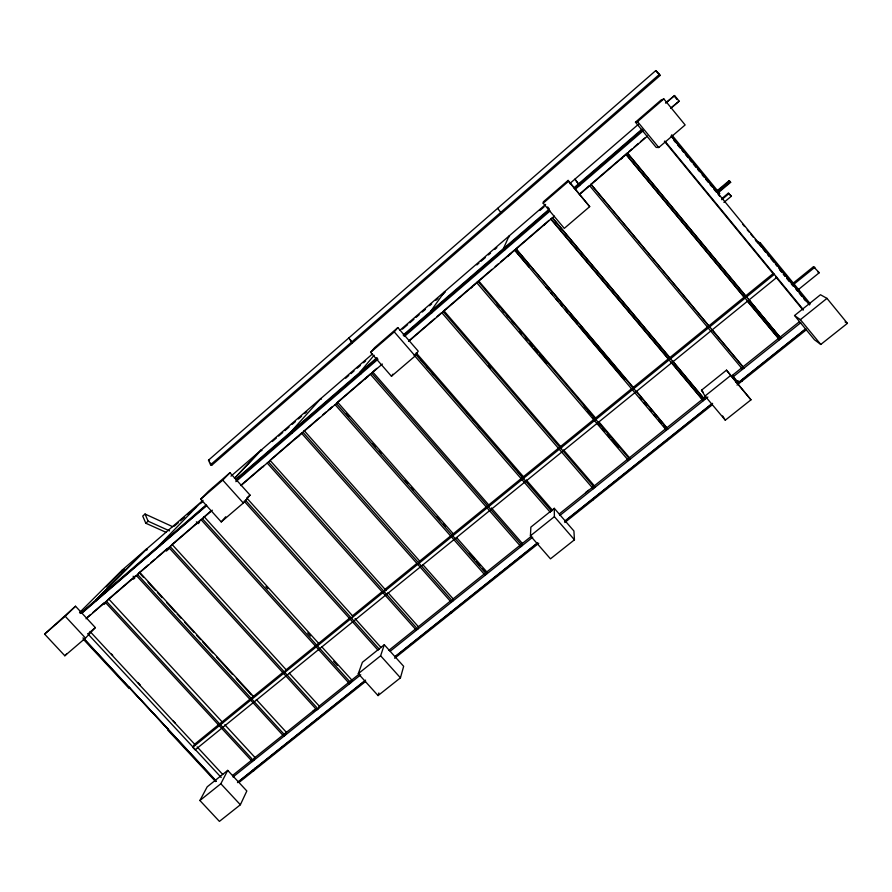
<?xml version="1.0" encoding="UTF-8"?>
<svg xmlns="http://www.w3.org/2000/svg" width="892" height="892" viewBox="0 0 892 892"><rect width="100%" height="100%" fill="white"/><g stroke="black" fill="none" stroke-linecap="round" stroke-linejoin="round"><path stroke-width="1.34" d="M530.428 535.836L530.863 527.127L554.289 508.328L573.913 530.996L574.448 539.816L550.464 558.838L530.428 535.836L554.389 516.658L554.289 508.328M491.336 507.905L522.366 543.462L522.221 545.592L371.741 373.157L372.7 371.919L489.518 505.809M543.183 203.209L543.34 201.815L568.115 180.407L589.69 206.632L564.29 228.363L543.183 203.209L568.55 181.288L568.115 180.407M400.441 677.82L403.663 666.324L384.285 644.738L362.397 662.299L358.283 673.683L378.052 695.582L400.441 677.82L380.628 655.787L384.285 644.738M378.052 695.582L378.866 692.95M359.42 673.906L319.291 706.029L318.098 709.006L170.149 546.584L172.111 544.499L286.466 670.093M240.372 804.762L246.828 790.981L227.716 770.376L207.189 786.833L199.908 800.503L219.41 821.387L240.372 804.762L220.837 783.745L227.716 770.376M253.841 770.632L255.012 768.146L253.885 770.599L253.261 770.019M477.242 282.028L476.841 282.797L628.526 460.54M193.33 746.314L194.512 744.318L283.02 672.312M415.159 355.986L418.214 351.169L397.821 327.609L374.685 347.624L370.615 352.351L391.454 376.268L415.159 355.986L394.275 331.891L397.821 327.609M391.454 376.268L392.881 374.161M235.711 479.405L359.732 372.488L374.116 355.25M243.326 503.021L250.061 495.138L229.946 472.727L208.349 491.403L200.711 499.185L221.238 521.92L243.326 503.021L222.755 480.13L229.946 472.727M221.238 521.92L225.721 516.758M85.487 638.092L95.344 627.6L75.53 606.226L44.6 634.101L64.826 655.765L85.487 638.092L65.216 616.272L44.6 634.101M234.429 478.424L261.088 450.148L261.612 450.75M234.685 478.201L261.323 449.947L372.477 353.957M64.826 655.765L66.688 653.803M106.349 586.914L122.84 570.445L122.293 570.925M79.522 612.581L121.892 570.345L203.019 500.289L158.977 545.547L159.635 546.149M65.216 616.272L75.53 606.226M172.702 526.693L145.05 514.037L142.731 516.055L145.797 523.225L165.957 532.29M208.494 460.172L655.743 70.613L659.422 74.382L660.147 75.441L211.616 465.379L210.545 464.765L208.494 460.172L209.564 460.796M210.545 464.765L659.422 74.382M145.797 523.225L148.128 521.196L169.513 530.874M635.45 122.193L661.117 99.993L663.849 98.934L685.134 124.958L658.787 147.503L656.2 147.414L635.45 122.193L637.535 121.669L663.849 98.934M200.711 499.185L222.755 480.13M370.615 352.351L394.275 331.891M230.983 476.138L261.088 450.148M399.85 330.319L545.636 204.424M569.709 183.64L638.382 124.334M174.13 526.28L178.333 522.645M180.44 520.839L184.633 517.204M187.788 514.483L190.944 511.763M194.088 509.042L196.195 507.225M200.399 503.601L202.495 501.783M272.305 441.518L276.487 437.905M278.583 436.099L282.764 432.497M284.849 430.691L289.03 427.078M292.163 424.369L295.297 421.671M298.43 418.961L301.574 416.252M304.707 413.542L306.792 411.747M345.639 378.208L348.805 375.476M350.902 373.659L354.068 370.927M357.224 368.206L360.379 365.475M363.546 362.754L365.642 360.937M402.47 329.137L407.689 324.632M409.785 322.826L413.955 319.225M416.04 317.418L419.173 314.72M422.306 312.01L425.439 309.312M429.61 305.711L431.695 303.904M435.876 300.303L437.961 298.497M442.142 294.895L444.227 293.089M476.863 264.913L478.971 263.095M481.078 261.278L485.281 257.643M488.448 254.911L490.555 253.094M494.77 249.459L496.866 247.641M539.905 210.49L544.087 206.877M121.067 572.207L124.724 569.051M665.532 103.037L674.575 95.533L679.158 101.153L670.795 108.367M666.201 102.758L674.575 95.533M80.224 613.428L206.141 504.894M376.792 357.781L359.911 372.343L361.126 373.737L378.007 359.186M403.173 335.046L548.814 209.497M574.136 187.666L641.928 129.228M81.083 613.451L206.286 505.552M235.912 480.007L377.271 358.183M403.641 335.448L549.227 209.977M574.292 188.379L642.285 129.764M81.874 613.172L206.743 505.552M236.313 480.074L360.346 373.179M360.513 373.034L376.346 359.398M403.775 335.749L549.427 210.233M574.76 188.413L642.552 129.987M235.867 481.647L360.959 373.882L359.732 372.488M404.388 336.462L550.052 210.969M575.385 189.149L643.177 130.745M671.152 107.709L679.158 101.153M87.416 617.219L90.583 614.499M92.69 612.681L104.297 602.702M108.512 599.078L135.941 575.496M139.107 572.776L148.596 564.614M150.715 562.796L154.929 559.173M157.037 557.355L167.585 548.279M171.81 544.655L201.347 519.255M203.454 517.438L210.835 511.094M241.587 484.657L262.716 466.494M271.168 459.224L301.797 432.876M303.916 431.059L319.76 417.434M322.926 414.713L326.093 411.981M328.211 410.164L332.437 406.54M337.722 401.991L370.47 373.837M372.577 372.02L376.803 368.385M408.503 341.134L434.906 318.422M437.024 316.604L441.25 312.969M443.357 311.152L491.96 269.373M495.127 266.641L498.293 263.921M500.412 262.103L514.138 250.295M516.256 248.478L549.004 220.313M579.443 194.144L588.91 185.993M711.838 329.483L744.028 368.095L590.917 184.276L625.738 154.338M628.893 151.629L632.049 148.908M634.145 147.102L638.36 143.478M640.467 141.672L644.671 138.059M86.045 618.792L212.341 510.191M240.94 485.616L382.356 364.025M408.737 341.335L554.378 216.12M579.454 194.567L647.481 136.075M170.149 546.584L168.934 547.621L316.872 709.987M262.248 467.441L263.608 466.271M296.88 437.671L299.645 435.296M329.962 409.227L331.356 408.023M365.229 378.899L368.073 376.457M470.552 288.35L472.035 287.079M507.905 256.238L510.915 253.651M544.009 225.197L545.536 223.881M620.464 159.467L622.036 158.107M103.985 604.508L105.256 603.416M133.488 579.142L134.781 578.038L133.131 576.232M199.373 522.511L198.046 523.649L196.385 521.82M166.38 551.066L169.001 548.825M88.252 633.666L95.344 627.6M246.961 497.781L250.061 495.138M717.101 190.743L728.82 180.931L729.634 181.098L730.648 182.347L718.974 192.126M716.889 191.78L729.634 181.098M718.116 191.981L729.834 182.169L730.648 182.347M128.704 686.773L168.32 729.4M129.708 687.944L129.095 688.457L83.212 639.096M721.862 198.548L728.273 193.196L731.395 196.173L723.914 202.417M721.684 199.696L729.165 193.441M168.12 729.277L167.506 729.779L215.674 781.593M757.23 242.468L759.649 243.627L760.43 242.992L810.337 303.837M285.184 670.55L349.954 617.866M352.106 616.104L382.333 591.519M384.497 589.757L416.876 563.409M419.028 561.659L773.096 273.621L774.334 274.346L192.739 747.306L195.125 749.871L776.832 277.379M792.921 283.344L813.504 266.686L819.257 272.729L797.693 290.123M793.267 284.726L814.82 267.31M701.469 390.228L726.501 370.147L750.975 399.817L725.308 420.177L705.026 396.026L701.469 390.228L703.197 392.279M794.538 315.545L820.473 294.739L826.973 298.374L847.4 323.35L820.785 344.457L814.474 339.774L794.538 315.545L800.392 319.659L820.785 344.457M199.908 800.503L220.837 783.745M358.283 673.683L380.628 655.787M705.026 396.026L730.671 375.487L750.975 399.817M800.392 319.659L826.973 298.374M585.531 492.629L588.497 490.265M232.511 775.494L252.035 759.861M253.819 758.434L316.036 708.638M388.856 650.335L415.995 628.615M418.17 626.875L450.728 600.807M452.902 599.067L484.378 573.868M486.553 572.129L520.203 545.19M522.377 543.451L531.063 536.505M559.284 513.904L705.84 396.594M800.782 322.703L733.347 376.658L732.332 375.376L799.388 321.7M312.668 711.515L315.322 709.385M233.013 776.988L360.758 674.776M390.172 651.238L532.702 537.196M559.908 515.431L707.869 397.04M735.989 382.423L738.152 380.694M237.796 782.139L365.586 680.128M395.022 656.635L537.597 542.827M564.803 521.106L711.738 403.82M732.332 375.376L738.308 382.612L805.766 328.758M237.484 782.618L364.995 680.83M395.156 656.757L520.638 556.597L521.229 557.266L394.665 658.263M537.084 543.473L520.817 556.463L521.396 557.132L538.746 543.284M565.272 520.973L712.619 403.362M737.517 383.493L805.699 329.059M239.101 782.396L365.575 681.477M564.781 522.511L712.128 404.935M737.026 385.065L806.301 329.784M627.332 152.967L781.035 338.514L748.734 299.89M731.395 196.173L728.273 193.196M755.569 240.684L760.43 242.992M817.919 272.093L819.257 272.729M845.081 321.945L847.4 323.35M352.307 343.074L348.805 337.968M660.147 75.441L655.743 70.613M497.602 208.349L501.516 213.344M84.751 639.586L215.351 780.087M83.023 637.858L216.377 781.336M111.478 654.003L112.693 655.319M137.925 682.503L140.356 685.123M172.959 720.58L175.367 723.167M90.047 631.503L195.236 744.842M197.132 746.883L222.721 774.457M87.784 633.777L221.205 777.467M222.911 722.71L108.69 598.933L106.427 601.264L253.529 760.575L255.012 757.486L224.806 724.75M105.256 602.278L252.336 761.534M96.559 600.506L95.968 599.859L146.433 549.16L146.957 549.74M96.414 600.639L95.812 599.993L146.288 549.282L146.823 549.862M253.484 696.44L139.676 572.296L137.558 574.504L285.072 735.342L286.41 732.354L256.305 699.518M139.609 573.088L143.356 577.18M148.05 582.298L155.554 590.482M157.438 592.533L162.132 597.651M166.815 602.769L175.267 611.979M177.14 614.019L180.898 618.123M184.655 622.215L194.032 632.45M196.853 635.517L200.6 639.609M202.484 641.66L212.798 652.922M216.555 657.014L232.511 674.408M236.269 678.511L251.276 694.879M136.364 575.53L283.857 736.301M121.892 570.345L122.427 570.925M289.287 673.181L319.28 706.129M317.463 718.762L318.043 719.398M319.113 643.857L204.212 516.803L202.406 518.754L350.779 682.759L351.805 680.005L321.912 646.945M333.675 661.385L337.388 665.477M265.905 586.713L267.767 588.776M307.729 632.952L310.516 636.029M201.179 519.802L349.541 683.751M245.4 500.133L379.334 649.242M244.152 501.204L378.074 650.246M247.051 498.327L353.187 616.528M355.049 618.602L381.118 647.625M267.21 463.037L416.419 630.243M261.323 449.947L261.858 450.538M269.953 460.272L386.113 590.526M387.964 592.589L418.381 626.708L417.701 629.217L268.47 461.945M292.242 433.077L291.026 431.717L320.886 398.501L321.421 399.114M451.04 612.146L451.631 612.804M420.065 561.514L304.295 430.747L302.979 432.274L452.634 601.264L453.147 598.878L422.819 564.625M301.697 433.378L451.341 602.301M453.838 534.431L337.555 402.147L336.407 403.541L486.475 574.192L486.809 571.928L456.592 537.553M469.192 553.04L474.678 559.273M476.506 561.358L480.152 565.506M482.895 568.628L485.638 571.75M346.207 413.442L348.962 416.575M372.845 443.737L375.599 446.87M379.278 451.051L381.107 453.147M404.99 480.309L407.744 483.442M411.424 487.623L413.264 489.708M437.147 516.869L439.901 520.003M443.569 524.184L445.409 526.269M476.328 561.492L479.071 564.603M482.728 568.762L484.557 570.847M335.113 404.656L485.159 575.24M370.414 374.294L520.895 546.651M416.174 352.864L524.396 477.822M526.224 479.918L552.594 510.38M421.024 359.955L423.756 363.1M426.488 366.255L428.305 368.351M431.94 372.555L433.757 374.651M466.516 412.461L469.248 415.616M472.883 419.82L474.7 421.916M478.346 426.12L480.164 428.216M512.911 466.025L515.643 469.181M518.375 472.325L521.106 475.481M415.382 353.946L551.724 511.328M554.389 516.658L574.448 539.816M414.044 355.083L550.375 512.409M431.828 312.824L430.602 311.397L444.729 291.561L445.264 292.197M592.388 499.33L592.968 500.011M561.726 447.862L443.87 310.717L443.291 311.642L594.596 487.679L594.362 485.828L563.543 449.969M488.76 365.664L490.567 367.772M441.93 312.802L593.225 488.771M741.52 368.006L742.579 369.255L589.489 185.514M596.057 418.538L478.603 280.857L478.212 281.616L629.908 459.425L629.473 457.719L598.766 421.715M496.855 303.748L499.553 306.926M502.263 310.093L504.058 312.2M506.767 315.378L508.574 317.485M512.175 321.711L513.982 323.829M584.271 406.228L586.981 409.395M589.679 412.561L592.388 415.728M519.702 331.791L521.508 333.909M525.12 338.135L526.927 340.253M529.636 343.431L532.346 346.609M534.152 348.727L537.764 352.964M539.571 355.083L546.796 363.546M587.449 411.19L589.255 413.308M592.868 417.534L594.674 419.653M597.384 422.83L600.093 426.008M601.899 428.127L604.609 431.304M607.318 434.482L610.028 437.649M611.834 439.767L618.156 447.182M509.51 236.726L509.02 236.045L503.434 248.623L504.604 250.128M634.101 388.377L515.944 248.756L667.852 429.063L636.777 391.543M528.956 266.964L514.55 249.95L666.447 430.189M546.071 287.168L547.866 289.298M550.565 292.487L552.371 294.616M555.972 298.876L557.768 300.994M560.477 304.194L562.272 306.313M564.971 309.513L567.68 312.702M569.475 314.831L577.581 324.398M579.376 326.528L624.4 379.702M639.698 397.787L641.504 399.917M644.202 403.106L646.009 405.236M649.61 409.484L651.405 411.613M654.104 414.802L655.91 416.932M658.608 420.121L661.307 423.31M663.113 425.439L665.811 428.628M666.012 440.559L666.659 441.217M550.821 218.763L668.554 358.93M671.23 362.119L703.297 400.686L550.821 219.176M547.643 206.933L549.361 208.984M669.981 357.77L552.226 217.548L704.725 399.549L672.657 360.959M568.55 181.288L589.69 206.632M590.917 184.276L709.173 326.282M579.599 185.514L574.939 179.125L579.544 185.569M741.843 380.037L742.434 380.75M741.776 380.081L742.378 380.795M748.399 299.221L780.545 338.113M627.243 152.911L746.069 296.679M744.619 297.861L625.883 154.216L779.563 339.685L747.273 301.083M671.709 134.815L719.766 193.408L718.997 194.055L671.821 136.543M759.649 243.627L809.557 304.462M670.996 136.03L809.535 304.908M673.939 140.445L675.701 142.597M677.474 144.749L680.117 147.972M681.889 150.124L683.651 152.276M685.413 154.428L688.067 157.661M689.828 159.813L691.601 161.965M693.363 164.117L696.005 167.35M697.778 169.502L699.54 171.654M702.194 174.877L703.955 177.029M705.717 179.18L708.371 182.414M710.132 184.566L711.905 186.718M713.667 188.87L716.321 192.103M718.082 194.255L719.844 196.407M742.802 224.383L744.564 226.535M747.217 229.768L748.979 231.92M750.752 234.072L753.394 237.294M755.167 239.446L761.344 246.984M763.106 249.136L765.76 252.369M767.521 254.521L769.294 256.673M771.056 258.825L773.698 262.047M775.471 264.199L777.233 266.351M779.006 268.503L781.648 271.737M783.41 273.889L785.183 276.041M786.945 278.192L789.598 281.426M791.36 283.578L793.122 285.73M795.776 288.952L797.537 291.104M799.31 293.256L801.953 296.49M803.725 298.642L805.487 300.794M779.82 269.942L781.559 272.06M783.299 274.178L785.194 276.397M786.777 278.427L789.554 281.694M791.293 283.823L793.033 285.942M664.964 141.192L803.447 309.792M664.406 141.282L773.832 274.502M775.605 276.654L802.956 309.959M637.535 121.669L658.787 147.503M728.82 180.931L729.834 182.169M674.698 96.715L676.983 99.503M813.504 266.686L814.976 268.492M737.271 381.285L738.308 382.612M736.825 381.653L737.862 382.969L731.886 375.733L732.889 377.026M726.501 370.147L730.671 375.487M722.632 415.951L725.308 420.177M350.411 339.807L352.24 343.13M210.59 463.082L211.616 465.379M145.05 514.037L148.128 521.196"/></g></svg>
